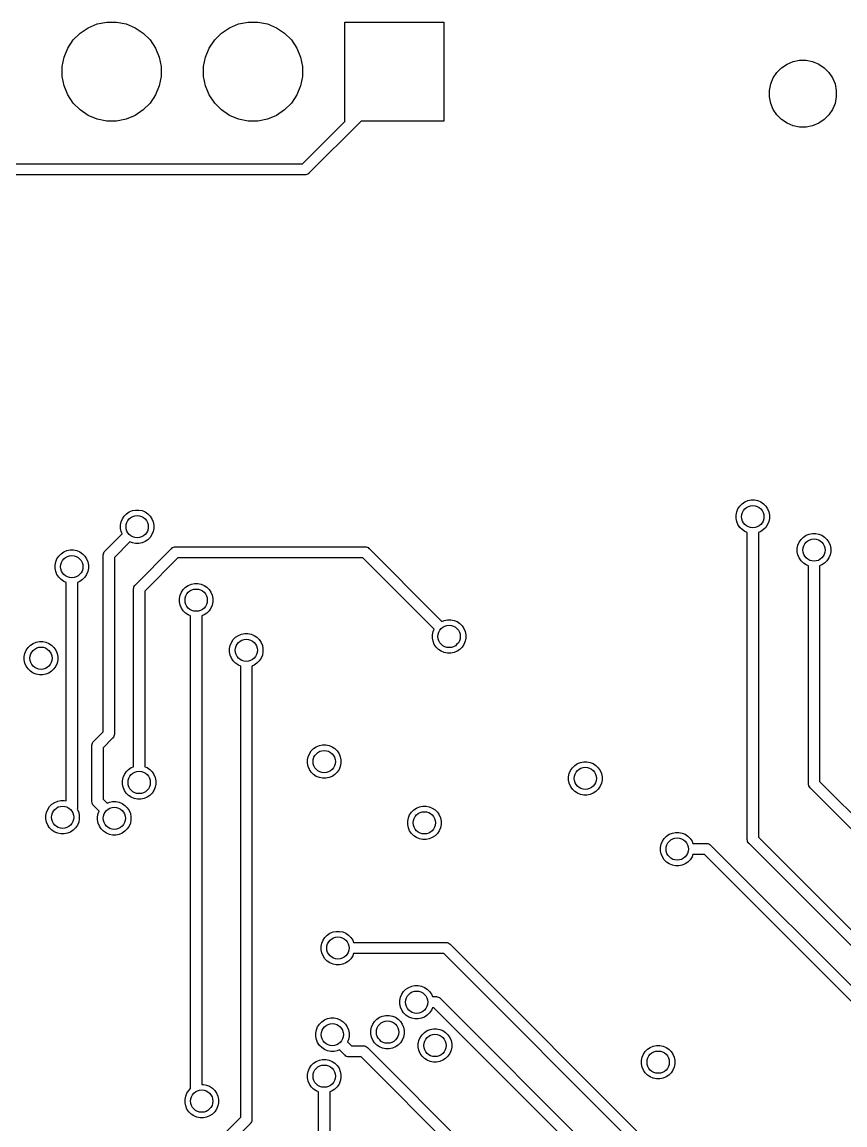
# Model space of a CAD drawing. Extents: x 71 to 174, y -171 to -82.
# Drawn here: x 133.89 to 148.68, y -104.03 to -84.22 of the extents above; entities that cross this region are included whole.
import ezdxf

# ---------------------------------------------------------------- set-up
doc = ezdxf.new("R2010")
doc.units = 0
doc.header["$MEASUREMENT"] = 0
doc.layers.add('BLACK', color=7, linetype='CONTINUOUS')

msp = doc.modelspace()

# ---------------------------------------------------------------- linework, layer by layer
at = {"layer": 'BLACK', "linetype": 'CONTINUOUS'}
for p, q in [((134.938, -84.4172), (135.084, -84.3199)), ((135.084, -84.3199), (135.246, -84.2528)), ((135.246, -84.2528), (135.418, -84.2187)), ((135.418, -84.2187), (135.593, -84.2187)), ((135.593, -84.2187), (135.764, -84.2528)), ((135.764, -84.2528), (135.926, -84.3199)), ((135.926, -84.3199), (136.072, -84.4172)), ((137.478, -84.4172), (137.624, -84.3199)), ((137.624, -84.3199), (137.786, -84.2528)), ((137.786, -84.2528), (137.958, -84.2187)), ((137.958, -84.2187), (138.133, -84.2187)), ((138.133, -84.2187), (138.304, -84.2528)), ((138.304, -84.2528), (138.466, -84.3199)), ((138.466, -84.3199), (138.612, -84.4172)), ((139.696, -85.9967), (139.696, -84.2187)), ((139.696, -84.2187), (141.474, -84.2187)), ((141.474, -84.2187), (141.474, -85.9967)), ((134.717, -84.6866), (134.815, -84.541)), ((134.815, -84.541), (134.938, -84.4172)), ((136.072, -84.4172), (136.196, -84.541)), ((136.196, -84.541), (136.293, -84.6866)), ((137.257, -84.6866), (137.355, -84.541)), ((137.355, -84.541), (137.478, -84.4172)), ((138.612, -84.4172), (138.736, -84.541)), ((138.736, -84.541), (138.833, -84.6866)), ((134.65, -84.8484), (134.717, -84.6866)), ((136.293, -84.6866), (136.36, -84.8484)), ((137.19, -84.8484), (137.257, -84.6866)), ((138.833, -84.6866), (138.9, -84.8484)), ((134.616, -85.0201), (134.65, -84.8484)), ((136.36, -84.8484), (136.394, -85.0201)), ((137.156, -85.0201), (137.19, -84.8484)), ((138.9, -84.8484), (138.934, -85.0201)), ((147.541, -85.0396), (147.639, -84.974)), ((147.639, -84.974), (147.748, -84.9287)), ((147.748, -84.9287), (147.864, -84.9057)), ((147.864, -84.9057), (147.982, -84.9057)), ((147.982, -84.9057), (148.098, -84.9287)), ((148.098, -84.9287), (148.207, -84.974)), ((148.207, -84.974), (148.306, -85.0396)), ((134.616, -85.1952), (134.616, -85.0201)), ((134.65, -85.367), (134.616, -85.1952)), ((136.394, -85.1952), (136.36, -85.367)), ((136.394, -85.0201), (136.394, -85.1952)), ((137.156, -85.1952), (137.156, -85.0201)), ((137.19, -85.367), (137.156, -85.1952)), ((138.934, -85.1952), (138.9, -85.367)), ((138.934, -85.0201), (138.934, -85.1952)), ((147.391, -85.2215), (147.457, -85.1232)), ((147.457, -85.1232), (147.541, -85.0396)), ((148.306, -85.0396), (148.389, -85.1232)), ((148.389, -85.1232), (148.455, -85.2215)), ((134.717, -85.5288), (134.65, -85.367)), ((136.36, -85.367), (136.293, -85.5288)), ((137.257, -85.5288), (137.19, -85.367)), ((138.9, -85.367), (138.833, -85.5288)), ((147.323, -85.4466), (147.346, -85.3307)), ((147.346, -85.3307), (147.391, -85.2215)), ((148.455, -85.2215), (148.5, -85.3307)), ((148.5, -85.3307), (148.523, -85.4466)), ((134.815, -85.6744), (134.717, -85.5288)), ((136.293, -85.5288), (136.196, -85.6744)), ((137.355, -85.6744), (137.257, -85.5288)), ((138.833, -85.5288), (138.736, -85.6744)), ((147.323, -85.5648), (147.323, -85.4466)), ((147.346, -85.6807), (147.323, -85.5648)), ((148.523, -85.5648), (148.5, -85.6807)), ((148.523, -85.4466), (148.523, -85.5648)), ((134.938, -85.7982), (134.815, -85.6744)), ((135.084, -85.8955), (134.938, -85.7982)), ((136.072, -85.7982), (135.926, -85.8955)), ((136.196, -85.6744), (136.072, -85.7982)), ((137.478, -85.7982), (137.355, -85.6744)), ((137.624, -85.8955), (137.478, -85.7982)), ((138.612, -85.7982), (138.466, -85.8955)), ((138.736, -85.6744), (138.612, -85.7982)), ((147.391, -85.7899), (147.346, -85.6807)), ((147.457, -85.8882), (147.391, -85.7899)), ((148.455, -85.7899), (148.389, -85.8882)), ((148.5, -85.6807), (148.455, -85.7899)), ((135.246, -85.9625), (135.084, -85.8955)), ((135.418, -85.9967), (135.246, -85.9625)), ((135.593, -85.9967), (135.418, -85.9967)), ((135.764, -85.9625), (135.593, -85.9967)), ((135.926, -85.8955), (135.764, -85.9625)), ((137.786, -85.9625), (137.624, -85.8955)), ((137.958, -85.9967), (137.786, -85.9625)), ((138.133, -85.9967), (137.958, -85.9967)), ((138.304, -85.9625), (138.133, -85.9967)), ((138.466, -85.8955), (138.304, -85.9625)), ((138.932, -86.7657), (139.701, -85.9967)), ((139.984, -85.9967), (139.047, -86.9329)), ((139.701, -85.9967), (139.696, -85.9967)), ((141.474, -85.9967), (139.984, -85.9967)), ((147.541, -85.9717), (147.457, -85.8882)), ((147.639, -86.0374), (147.541, -85.9717)), ((148.306, -85.9717), (148.207, -86.0374)), ((148.389, -85.8882), (148.306, -85.9717)), ((147.748, -86.0826), (147.639, -86.0374)), ((147.864, -86.1057), (147.748, -86.0826)), ((147.982, -86.1057), (147.864, -86.1057)), ((148.098, -86.0826), (147.982, -86.1057)), ((148.207, -86.0374), (148.098, -86.0826)), ((129.34, -86.7657), (138.932, -86.7657)), ((138.968, -86.9657), (129.376, -86.9657)), ((138.973, -86.9662), (138.968, -86.9657)), ((138.978, -86.9657), (138.973, -86.9662)), ((138.993, -86.9642), (138.978, -86.9657)), ((138.978, -86.9657), (138.978, -86.9657)), ((139.012, -86.9585), (138.993, -86.9642)), ((139.029, -86.9492), (139.012, -86.9585)), ((139.044, -86.9367), (139.029, -86.9492)), ((139.047, -86.9329), (139.044, -86.9367)), ((146.757, -92.9636), (146.79, -92.9144)), ((146.79, -92.9144), (146.832, -92.8727)), ((146.832, -92.8727), (146.881, -92.8398)), ((146.881, -92.8398), (146.936, -92.8172)), ((146.936, -92.8172), (146.994, -92.8057)), ((146.994, -92.8057), (147.053, -92.8057)), ((147.053, -92.8057), (147.111, -92.8172)), ((147.111, -92.8172), (147.165, -92.8398)), ((147.165, -92.8398), (147.214, -92.8727)), ((147.214, -92.8727), (147.256, -92.9144)), ((147.256, -92.9144), (147.289, -92.9636)), ((135.697, -93.1436), (135.73, -93.0944)), ((135.73, -93.0944), (135.772, -93.0527)), ((135.772, -93.0527), (135.821, -93.0198)), ((135.821, -93.0198), (135.876, -92.9972)), ((135.876, -92.9972), (135.934, -92.9857)), ((135.934, -92.9857), (135.993, -92.9857)), ((135.993, -92.9857), (136.051, -92.9972)), ((136.051, -92.9972), (136.105, -93.0198)), ((136.105, -93.0198), (136.154, -93.0527)), ((136.154, -93.0527), (136.196, -93.0944)), ((136.196, -93.0944), (136.229, -93.1436)), ((146.723, -93.0761), (146.735, -93.0182)), ((146.723, -93.1352), (146.723, -93.0761)), ((146.735, -93.0182), (146.757, -92.9636)), ((147.289, -92.9636), (147.312, -93.0182)), ((147.312, -93.0182), (147.323, -93.0761)), ((147.323, -93.0761), (147.323, -93.1352)), ((135.663, -93.2561), (135.675, -93.1982)), ((135.663, -93.3152), (135.663, -93.2561)), ((135.675, -93.3732), (135.663, -93.3152)), ((135.675, -93.1982), (135.697, -93.1436)), ((136.229, -93.1436), (136.252, -93.1982)), ((136.252, -93.1982), (136.263, -93.2561)), ((136.263, -93.3152), (136.252, -93.3732)), ((136.263, -93.2561), (136.263, -93.3152)), ((146.735, -93.1932), (146.723, -93.1352)), ((146.757, -93.2478), (146.735, -93.1932)), ((146.79, -93.2969), (146.757, -93.2478)), ((146.832, -93.3387), (146.79, -93.2969)), ((147.256, -93.2969), (147.214, -93.3387)), ((147.289, -93.2478), (147.256, -93.2969)), ((147.312, -93.1932), (147.289, -93.2478)), ((147.323, -93.1352), (147.312, -93.1932)), ((135.386, -93.7211), (135.692, -93.4153)), ((135.692, -93.4153), (135.675, -93.3732)), ((136.154, -93.5187), (136.105, -93.5515)), ((136.196, -93.4769), (136.154, -93.5187)), ((136.229, -93.4278), (136.196, -93.4769)), ((136.252, -93.3732), (136.229, -93.4278)), ((146.881, -93.3715), (146.832, -93.3387)), ((146.923, -93.389), (146.881, -93.3715)), ((146.923, -98.9008), (146.923, -93.389)), ((147.165, -93.3715), (147.123, -93.389)), ((147.123, -93.389), (147.123, -98.8643)), ((147.214, -93.3387), (147.165, -93.3715)), ((147.857, -93.5636), (147.89, -93.5144)), ((147.89, -93.5144), (147.932, -93.4727)), ((147.932, -93.4727), (147.981, -93.4398)), ((147.981, -93.4398), (148.036, -93.4172)), ((148.036, -93.4172), (148.094, -93.4057)), ((148.094, -93.4057), (148.153, -93.4057)), ((148.153, -93.4057), (148.211, -93.4172)), ((148.211, -93.4172), (148.265, -93.4398)), ((148.265, -93.4398), (148.314, -93.4727)), ((148.314, -93.4727), (148.356, -93.5144)), ((148.356, -93.5144), (148.389, -93.5636)), ((134.646, -93.7378), (134.701, -93.7152)), ((134.701, -93.7152), (134.758, -93.7036)), ((134.758, -93.7036), (134.818, -93.7036)), ((134.818, -93.7036), (134.876, -93.7152)), ((134.876, -93.7152), (134.93, -93.7378)), ((135.37, -93.7394), (135.382, -93.7242)), ((135.382, -93.7242), (135.386, -93.7211)), ((135.833, -93.5567), (135.554, -93.8367)), ((135.876, -93.5742), (135.833, -93.5567)), ((135.934, -93.5857), (135.876, -93.5742)), ((135.931, -94.3277), (136.58, -93.6784)), ((135.993, -93.5857), (135.934, -93.5857)), ((136.051, -93.5742), (135.993, -93.5857)), ((136.105, -93.5515), (136.051, -93.5742)), ((136.58, -93.6784), (136.583, -93.6746)), ((136.583, -93.6746), (136.598, -93.6621)), ((136.598, -93.6621), (136.616, -93.6528)), ((136.616, -93.6528), (136.635, -93.6471)), ((136.635, -93.6471), (136.654, -93.6452)), ((136.654, -93.6452), (136.659, -93.6457)), ((136.659, -93.6457), (140.051, -93.6457)), ((140.051, -93.6457), (140.056, -93.6452)), ((140.056, -93.6452), (140.06, -93.6457)), ((140.06, -93.6457), (140.06, -93.6457)), ((140.06, -93.6457), (140.075, -93.6471)), ((140.075, -93.6471), (140.094, -93.6528)), ((140.094, -93.6528), (140.111, -93.6621)), ((140.111, -93.6621), (140.127, -93.6746)), ((140.127, -93.6746), (140.13, -93.6784)), ((140.13, -93.6784), (141.341, -94.8902)), ((147.823, -93.6761), (147.835, -93.6182)), ((147.823, -93.7352), (147.823, -93.6761)), ((147.835, -93.6182), (147.857, -93.5636)), ((148.389, -93.5636), (148.412, -93.6182)), ((148.412, -93.6182), (148.423, -93.6761)), ((148.423, -93.6761), (148.423, -93.7352)), ((134.488, -93.9741), (134.5, -93.9161)), ((134.5, -93.9161), (134.522, -93.8615)), ((134.522, -93.8615), (134.555, -93.8124)), ((134.555, -93.8124), (134.597, -93.7706)), ((134.597, -93.7706), (134.646, -93.7378)), ((134.93, -93.7378), (134.979, -93.7706)), ((134.979, -93.7706), (135.021, -93.8124)), ((135.021, -93.8124), (135.054, -93.8615)), ((135.054, -93.8615), (135.076, -93.9161)), ((135.076, -93.9161), (135.088, -93.9741)), ((135.353, -93.7953), (135.354, -93.7904)), ((135.354, -93.8002), (135.353, -93.7953)), ((135.354, -93.7904), (135.355, -93.7757)), ((135.354, -93.7904), (135.354, -93.7904)), ((135.354, -96.9715), (135.354, -93.8002)), ((135.355, -93.7757), (135.361, -93.7568)), ((135.361, -93.7568), (135.37, -93.7394)), ((135.554, -93.8367), (135.554, -97.008)), ((136.696, -93.8457), (136.098, -94.4433)), ((140.014, -93.8457), (136.696, -93.8457)), ((141.2, -95.0316), (140.014, -93.8457)), ((147.835, -93.7932), (147.823, -93.7352)), ((147.857, -93.8478), (147.835, -93.7932)), ((147.89, -93.8969), (147.857, -93.8478)), ((147.932, -93.9387), (147.89, -93.8969)), ((148.356, -93.8969), (148.314, -93.9387)), ((148.389, -93.8478), (148.356, -93.8969)), ((148.412, -93.7932), (148.389, -93.8478)), ((148.423, -93.7352), (148.412, -93.7932)), ((134.488, -94.0332), (134.488, -93.9741)), ((134.5, -94.0911), (134.488, -94.0332)), ((134.522, -94.1457), (134.5, -94.0911)), ((135.076, -94.0911), (135.054, -94.1457)), ((135.088, -94.0332), (135.076, -94.0911)), ((135.088, -93.9741), (135.088, -94.0332)), ((147.981, -93.9715), (147.932, -93.9387)), ((148.023, -93.989), (147.981, -93.9715)), ((148.023, -97.9008), (148.023, -93.989)), ((148.265, -93.9715), (148.223, -93.989)), ((148.223, -93.989), (148.223, -97.8643)), ((148.314, -93.9387), (148.265, -93.9715)), ((134.555, -94.1949), (134.522, -94.1457)), ((134.597, -94.2367), (134.555, -94.1949)), ((134.646, -94.2695), (134.597, -94.2367)), ((134.688, -94.2869), (134.646, -94.2695)), ((134.688, -98.2127), (134.688, -94.2869)), ((134.93, -94.2695), (134.888, -94.2869)), ((134.888, -94.2869), (134.888, -98.3359)), ((134.979, -94.2367), (134.93, -94.2695)), ((135.021, -94.1949), (134.979, -94.2367)), ((135.054, -94.1457), (135.021, -94.1949)), ((136.881, -94.3398), (136.936, -94.3172)), ((136.936, -94.3172), (136.994, -94.3057)), ((136.994, -94.3057), (137.053, -94.3057)), ((137.053, -94.3057), (137.111, -94.3172)), ((137.111, -94.3172), (137.165, -94.3398)), ((135.898, -94.4019), (135.9, -94.3823)), ((135.898, -94.4068), (135.898, -94.4019)), ((135.898, -97.5974), (135.898, -94.4068)), ((135.9, -94.3823), (135.905, -94.3634)), ((135.905, -94.3634), (135.915, -94.3461)), ((135.915, -94.3461), (135.924, -94.3346)), ((135.924, -94.3346), (135.927, -94.3308)), ((135.927, -94.3308), (135.931, -94.3277)), ((136.098, -94.4433), (136.098, -97.5974)), ((136.723, -94.5761), (136.735, -94.5182)), ((136.735, -94.5182), (136.757, -94.4636)), ((136.757, -94.4636), (136.79, -94.4144)), ((136.79, -94.4144), (136.832, -94.3727)), ((136.832, -94.3727), (136.881, -94.3398)), ((137.165, -94.3398), (137.214, -94.3727)), ((137.214, -94.3727), (137.256, -94.4144)), ((137.256, -94.4144), (137.289, -94.4636)), ((137.289, -94.4636), (137.312, -94.5182)), ((137.312, -94.5182), (137.323, -94.5761)), ((136.723, -94.6352), (136.723, -94.5761)), ((136.735, -94.6932), (136.723, -94.6352)), ((136.757, -94.7478), (136.735, -94.6932)), ((137.312, -94.6932), (137.289, -94.7478)), ((137.323, -94.6352), (137.312, -94.6932)), ((137.323, -94.5761), (137.323, -94.6352)), ((136.79, -94.7969), (136.757, -94.7478)), ((136.832, -94.8387), (136.79, -94.7969)), ((136.881, -94.8715), (136.832, -94.8387)), ((136.923, -94.889), (136.881, -94.8715)), ((136.923, -103.381), (136.923, -94.889)), ((137.165, -94.8715), (137.123, -94.889)), ((137.123, -94.889), (137.123, -103.306)), ((137.214, -94.8387), (137.165, -94.8715)), ((137.256, -94.7969), (137.214, -94.8387)), ((137.289, -94.7478), (137.256, -94.7969)), ((141.341, -94.8902), (141.341, -94.8902)), ((141.341, -94.8902), (141.438, -94.9864)), ((141.296, -95.1278), (141.2, -95.0316)), ((141.2, -95.0316), (141.2, -95.0316)), ((141.438, -94.9864), (141.48, -94.969)), ((141.48, -94.969), (141.538, -94.9574)), ((141.538, -94.9574), (141.597, -94.9574)), ((141.597, -94.9574), (141.655, -94.969)), ((141.655, -94.969), (141.709, -94.9916)), ((141.709, -94.9916), (141.759, -95.0244)), ((141.759, -95.0244), (141.8, -95.0662)), ((141.8, -95.0662), (141.833, -95.1153)), ((137.69, -95.3144), (137.732, -95.2727)), ((137.732, -95.2727), (137.781, -95.2398)), ((137.781, -95.2398), (137.836, -95.2172)), ((137.836, -95.2172), (137.894, -95.2057)), ((137.894, -95.2057), (137.953, -95.2057)), ((137.953, -95.2057), (138.011, -95.2172)), ((138.011, -95.2172), (138.065, -95.2398)), ((138.065, -95.2398), (138.114, -95.2727)), ((138.114, -95.2727), (138.156, -95.3144)), ((141.267, -95.2279), (141.279, -95.1699)), ((141.267, -95.287), (141.267, -95.2279)), ((141.279, -95.3449), (141.267, -95.287)), ((141.279, -95.1699), (141.296, -95.1278)), ((141.833, -95.1153), (141.856, -95.1699)), ((141.856, -95.1699), (141.867, -95.2279)), ((141.867, -95.287), (141.856, -95.3449)), ((141.867, -95.2279), (141.867, -95.287)), ((133.947, -95.5612), (133.969, -95.5066)), ((133.969, -95.5066), (134.002, -95.4574)), ((134.002, -95.4574), (134.044, -95.4157)), ((134.044, -95.4157), (134.093, -95.3828)), ((134.093, -95.3828), (134.148, -95.3602)), ((134.148, -95.3602), (134.206, -95.3487)), ((134.206, -95.3487), (134.265, -95.3487)), ((134.265, -95.3487), (134.323, -95.3602)), ((134.323, -95.3602), (134.377, -95.3828)), ((134.377, -95.3828), (134.426, -95.4157)), ((134.426, -95.4157), (134.468, -95.4574)), ((134.468, -95.4574), (134.501, -95.5066)), ((134.501, -95.5066), (134.524, -95.5612)), ((137.623, -95.4761), (137.635, -95.4182)), ((137.623, -95.5352), (137.623, -95.4761)), ((137.635, -95.4182), (137.657, -95.3636)), ((137.657, -95.3636), (137.69, -95.3144)), ((138.156, -95.3144), (138.189, -95.3636)), ((138.189, -95.3636), (138.212, -95.4182)), ((138.212, -95.4182), (138.223, -95.4761)), ((138.223, -95.4761), (138.223, -95.5352)), ((141.301, -95.3995), (141.279, -95.3449)), ((141.334, -95.4487), (141.301, -95.3995)), ((141.376, -95.4905), (141.334, -95.4487)), ((141.425, -95.5233), (141.376, -95.4905)), ((141.759, -95.4905), (141.709, -95.5233)), ((141.8, -95.4487), (141.759, -95.4905)), ((141.833, -95.3995), (141.8, -95.4487)), ((141.856, -95.3449), (141.833, -95.3995)), ((133.935, -95.6191), (133.947, -95.5612)), ((133.935, -95.6782), (133.935, -95.6191)), ((133.947, -95.7362), (133.935, -95.6782)), ((134.524, -95.5612), (134.535, -95.6191)), ((134.535, -95.6782), (134.524, -95.7362)), ((134.535, -95.6191), (134.535, -95.6782)), ((137.635, -95.5932), (137.623, -95.5352)), ((137.657, -95.6478), (137.635, -95.5932)), ((137.69, -95.6969), (137.657, -95.6478)), ((137.732, -95.7387), (137.69, -95.6969)), ((138.156, -95.6969), (138.114, -95.7387)), ((138.189, -95.6478), (138.156, -95.6969)), ((138.212, -95.5932), (138.189, -95.6478)), ((138.223, -95.5352), (138.212, -95.5932)), ((141.48, -95.5459), (141.425, -95.5233)), ((141.538, -95.5574), (141.48, -95.5459)), ((141.597, -95.5574), (141.538, -95.5574)), ((141.655, -95.5459), (141.597, -95.5574)), ((141.709, -95.5233), (141.655, -95.5459)), ((133.969, -95.7908), (133.947, -95.7362)), ((134.002, -95.8399), (133.969, -95.7908)), ((134.044, -95.8817), (134.002, -95.8399)), ((134.093, -95.9145), (134.044, -95.8817)), ((134.426, -95.8817), (134.377, -95.9145)), ((134.468, -95.8399), (134.426, -95.8817)), ((134.501, -95.7908), (134.468, -95.8399)), ((134.524, -95.7362), (134.501, -95.7908)), ((137.781, -95.7715), (137.732, -95.7387)), ((137.823, -95.789), (137.781, -95.7715)), ((137.823, -103.897), (137.823, -95.789)), ((138.065, -95.7715), (138.023, -95.789)), ((138.023, -95.789), (138.023, -103.933)), ((138.114, -95.7387), (138.065, -95.7715)), ((134.148, -95.9372), (134.093, -95.9145)), ((134.206, -95.9487), (134.148, -95.9372)), ((134.265, -95.9487), (134.206, -95.9487)), ((134.323, -95.9372), (134.265, -95.9487)), ((134.377, -95.9145), (134.323, -95.9372)), ((135.184, -97.1409), (135.354, -96.9715)), ((135.521, -97.0871), (135.351, -97.2565)), ((135.525, -97.0839), (135.521, -97.0871)), ((135.537, -97.0687), (135.525, -97.0839)), ((135.546, -97.0513), (135.537, -97.0687)), ((135.552, -97.0325), (135.546, -97.0513)), ((135.554, -97.0178), (135.552, -97.0325)), ((135.554, -97.008), (135.554, -97.0129)), ((135.554, -97.0129), (135.554, -97.0178)), ((135.151, -97.2102), (135.153, -97.1955)), ((135.151, -97.2151), (135.151, -97.2102)), ((135.151, -97.2102), (135.151, -97.2102)), ((135.151, -97.22), (135.151, -97.2151)), ((135.151, -98.2202), (135.151, -97.22)), ((135.153, -97.1955), (135.158, -97.1767)), ((135.158, -97.1767), (135.168, -97.1593)), ((135.168, -97.1593), (135.18, -97.1441)), ((135.18, -97.1441), (135.184, -97.1409)), ((135.351, -97.2565), (135.351, -98.1837)), ((139.09, -97.3144), (139.132, -97.2727)), ((139.132, -97.2727), (139.181, -97.2398)), ((139.181, -97.2398), (139.236, -97.2172)), ((139.236, -97.2172), (139.294, -97.2057)), ((139.294, -97.2057), (139.353, -97.2057)), ((139.353, -97.2057), (139.411, -97.2172)), ((139.411, -97.2172), (139.465, -97.2398)), ((139.465, -97.2398), (139.514, -97.2727)), ((139.514, -97.2727), (139.556, -97.3144)), ((139.023, -97.4761), (139.035, -97.4182)), ((139.023, -97.5352), (139.023, -97.4761)), ((139.035, -97.4182), (139.057, -97.3636)), ((139.057, -97.3636), (139.09, -97.3144)), ((139.556, -97.3144), (139.589, -97.3636)), ((139.589, -97.3636), (139.612, -97.4182)), ((139.612, -97.4182), (139.623, -97.4761)), ((139.623, -97.4761), (139.623, -97.5352)), ((135.732, -97.7386), (135.765, -97.6894)), ((135.765, -97.6894), (135.807, -97.6477)), ((135.807, -97.6477), (135.856, -97.6148)), ((135.856, -97.6148), (135.898, -97.5974)), ((136.098, -97.5974), (136.14, -97.6148)), ((136.14, -97.6148), (136.189, -97.6477)), ((136.189, -97.6477), (136.231, -97.6894)), ((136.231, -97.6894), (136.264, -97.7386)), ((139.035, -97.5932), (139.023, -97.5352)), ((139.057, -97.6478), (139.035, -97.5932)), ((139.09, -97.6969), (139.057, -97.6478)), ((139.589, -97.6478), (139.556, -97.6969)), ((139.612, -97.5932), (139.589, -97.6478)), ((139.623, -97.5352), (139.612, -97.5932)), ((143.726, -97.7202), (143.748, -97.6656)), ((143.748, -97.6656), (143.781, -97.6164)), ((143.781, -97.6164), (143.823, -97.5747)), ((143.823, -97.5747), (143.872, -97.5418)), ((143.872, -97.5418), (143.927, -97.5192)), ((143.927, -97.5192), (143.985, -97.5077)), ((143.985, -97.5077), (144.044, -97.5077)), ((144.044, -97.5077), (144.102, -97.5192)), ((144.102, -97.5192), (144.156, -97.5418)), ((144.156, -97.5418), (144.205, -97.5747)), ((144.205, -97.5747), (144.247, -97.6164)), ((144.247, -97.6164), (144.28, -97.6656)), ((144.28, -97.6656), (144.303, -97.7202)), ((135.698, -97.8511), (135.71, -97.7932)), ((135.698, -97.9102), (135.698, -97.8511)), ((135.71, -97.7932), (135.732, -97.7386)), ((136.264, -97.7386), (136.287, -97.7932)), ((136.287, -97.7932), (136.298, -97.8511)), ((136.298, -97.8511), (136.298, -97.9102)), ((139.132, -97.7387), (139.09, -97.6969)), ((139.181, -97.7715), (139.132, -97.7387)), ((139.236, -97.7942), (139.181, -97.7715)), ((139.294, -97.8057), (139.236, -97.7942)), ((139.353, -97.8057), (139.294, -97.8057)), ((139.411, -97.7942), (139.353, -97.8057)), ((139.465, -97.7715), (139.411, -97.7942)), ((139.514, -97.7387), (139.465, -97.7715)), ((139.556, -97.6969), (139.514, -97.7387)), ((143.714, -97.7781), (143.726, -97.7202)), ((143.714, -97.8372), (143.714, -97.7781)), ((143.726, -97.8952), (143.714, -97.8372)), ((144.303, -97.7202), (144.314, -97.7781)), ((144.314, -97.8372), (144.303, -97.8952)), ((144.314, -97.7781), (144.314, -97.8372)), ((148.223, -97.8643), (151.678, -101.319)), ((135.71, -97.9682), (135.698, -97.9102)), ((135.732, -98.0228), (135.71, -97.9682)), ((135.765, -98.0719), (135.732, -98.0228)), ((135.807, -98.1137), (135.765, -98.0719)), ((136.231, -98.0719), (136.189, -98.1137)), ((136.264, -98.0228), (136.231, -98.0719)), ((136.287, -97.9682), (136.264, -98.0228)), ((136.298, -97.9102), (136.287, -97.9682)), ((143.748, -97.9498), (143.726, -97.8952)), ((143.781, -97.9989), (143.748, -97.9498)), ((143.823, -98.0407), (143.781, -97.9989)), ((143.872, -98.0735), (143.823, -98.0407)), ((143.927, -98.0962), (143.872, -98.0735)), ((144.156, -98.0735), (144.102, -98.0962)), ((144.205, -98.0407), (144.156, -98.0735)), ((144.247, -97.9989), (144.205, -98.0407)), ((144.28, -97.9498), (144.247, -97.9989)), ((144.303, -97.8952), (144.28, -97.9498)), ((148.023, -97.9057), (148.023, -97.9008)), ((148.025, -97.9253), (148.023, -97.9057)), ((148.028, -97.9365), (148.025, -97.9253)), ((148.03, -97.9441), (148.028, -97.9365)), ((148.04, -97.9615), (148.03, -97.9441)), ((148.052, -97.9767), (148.04, -97.9615)), ((148.056, -97.9799), (148.052, -97.9767)), ((151.511, -101.435), (148.056, -97.9799)), ((134.39, -98.3144), (134.432, -98.2727)), ((134.432, -98.2727), (134.481, -98.2398)), ((134.481, -98.2398), (134.536, -98.2172)), ((134.536, -98.2172), (134.594, -98.2057)), ((134.594, -98.2057), (134.653, -98.2057)), ((134.653, -98.2057), (134.688, -98.2127)), ((135.151, -98.2251), (135.151, -98.2202)), ((135.153, -98.2447), (135.151, -98.2251)), ((135.157, -98.2572), (135.153, -98.2447)), ((135.158, -98.2635), (135.157, -98.2572)), ((135.168, -98.2809), (135.158, -98.2635)), ((135.18, -98.2961), (135.168, -98.2809)), ((135.351, -98.1837), (135.422, -98.2541)), ((135.422, -98.2541), (135.464, -98.2366)), ((135.464, -98.2366), (135.522, -98.2251)), ((135.522, -98.2251), (135.581, -98.2251)), ((135.581, -98.2251), (135.639, -98.2366)), ((135.639, -98.2366), (135.693, -98.2592)), ((135.693, -98.2592), (135.743, -98.2921)), ((135.856, -98.1465), (135.807, -98.1137)), ((135.911, -98.1692), (135.856, -98.1465)), ((135.969, -98.1807), (135.911, -98.1692)), ((136.028, -98.1807), (135.969, -98.1807)), ((136.086, -98.1692), (136.028, -98.1807)), ((136.14, -98.1465), (136.086, -98.1692)), ((136.189, -98.1137), (136.14, -98.1465)), ((143.985, -98.1077), (143.927, -98.0962)), ((144.044, -98.1077), (143.985, -98.1077)), ((144.102, -98.0962), (144.044, -98.1077)), ((134.323, -98.4761), (134.335, -98.4182)), ((134.323, -98.5352), (134.323, -98.4761)), ((134.335, -98.4182), (134.357, -98.3636)), ((134.357, -98.3636), (134.39, -98.3144)), ((134.888, -98.3457), (134.887, -98.3601)), ((134.887, -98.3601), (134.889, -98.3636)), ((134.888, -98.3359), (134.889, -98.3407)), ((134.889, -98.3407), (134.888, -98.3456)), ((134.888, -98.3456), (134.888, -98.3457)), ((134.889, -98.3636), (134.912, -98.4182)), ((134.912, -98.4182), (134.923, -98.4761)), ((134.923, -98.4761), (134.923, -98.5352)), ((135.184, -98.2993), (135.18, -98.2961)), ((135.28, -98.3955), (135.184, -98.2993)), ((135.251, -98.4955), (135.263, -98.4376)), ((135.263, -98.4376), (135.28, -98.3955)), ((135.743, -98.2921), (135.784, -98.3338)), ((135.784, -98.3338), (135.817, -98.383)), ((135.817, -98.383), (135.84, -98.4376)), ((135.84, -98.4376), (135.851, -98.4955)), ((140.835, -98.5182), (140.857, -98.4636)), ((140.857, -98.4636), (140.89, -98.4144)), ((140.89, -98.4144), (140.932, -98.3727)), ((140.932, -98.3727), (140.981, -98.3398)), ((140.981, -98.3398), (141.036, -98.3172)), ((141.036, -98.3172), (141.094, -98.3057)), ((141.094, -98.3057), (141.153, -98.3057)), ((141.153, -98.3057), (141.211, -98.3172)), ((141.211, -98.3172), (141.265, -98.3398)), ((141.265, -98.3398), (141.314, -98.3727)), ((141.314, -98.3727), (141.356, -98.4144)), ((141.356, -98.4144), (141.389, -98.4636)), ((141.389, -98.4636), (141.412, -98.5182)), ((134.335, -98.5932), (134.323, -98.5352)), ((134.357, -98.6478), (134.335, -98.5932)), ((134.39, -98.6969), (134.357, -98.6478)), ((134.889, -98.6478), (134.856, -98.6969)), ((134.912, -98.5932), (134.889, -98.6478)), ((134.923, -98.5352), (134.912, -98.5932)), ((135.251, -98.5546), (135.251, -98.4955)), ((135.263, -98.6126), (135.251, -98.5546)), ((135.285, -98.6672), (135.263, -98.6126)), ((135.318, -98.7163), (135.285, -98.6672)), ((135.817, -98.6672), (135.784, -98.7163)), ((135.84, -98.6126), (135.817, -98.6672)), ((135.851, -98.5546), (135.84, -98.6126)), ((135.851, -98.4955), (135.851, -98.5546)), ((140.823, -98.5761), (140.835, -98.5182)), ((140.823, -98.6352), (140.823, -98.5761)), ((140.835, -98.6932), (140.823, -98.6352)), ((141.412, -98.5182), (141.423, -98.5761)), ((141.423, -98.6352), (141.412, -98.6932)), ((141.423, -98.5761), (141.423, -98.6352)), ((134.432, -98.7387), (134.39, -98.6969)), ((134.481, -98.7715), (134.432, -98.7387)), ((134.536, -98.7942), (134.481, -98.7715)), ((134.594, -98.8057), (134.536, -98.7942)), ((134.653, -98.8057), (134.594, -98.8057)), ((134.711, -98.7942), (134.653, -98.8057)), ((134.765, -98.7715), (134.711, -98.7942)), ((134.814, -98.7387), (134.765, -98.7715)), ((134.856, -98.6969), (134.814, -98.7387)), ((135.36, -98.7581), (135.318, -98.7163)), ((135.409, -98.7909), (135.36, -98.7581)), ((135.464, -98.8136), (135.409, -98.7909)), ((135.522, -98.8251), (135.464, -98.8136)), ((135.581, -98.8251), (135.522, -98.8251)), ((135.639, -98.8136), (135.581, -98.8251)), ((135.693, -98.7909), (135.639, -98.8136)), ((135.743, -98.7581), (135.693, -98.7909)), ((135.784, -98.7163), (135.743, -98.7581)), ((140.857, -98.7478), (140.835, -98.6932)), ((140.89, -98.7969), (140.857, -98.7478)), ((140.932, -98.8387), (140.89, -98.7969)), ((140.981, -98.8715), (140.932, -98.8387)), ((141.036, -98.8942), (140.981, -98.8715)), ((141.265, -98.8715), (141.211, -98.8942)), ((141.314, -98.8387), (141.265, -98.8715)), ((141.356, -98.7969), (141.314, -98.8387)), ((141.389, -98.7478), (141.356, -98.7969)), ((141.412, -98.6932), (141.389, -98.7478)), ((145.432, -98.8864), (145.474, -98.8447)), ((145.474, -98.8447), (145.523, -98.8118)), ((145.523, -98.8118), (145.578, -98.7892)), ((145.578, -98.7892), (145.636, -98.7777)), ((145.636, -98.7777), (145.695, -98.7777)), ((145.695, -98.7777), (145.753, -98.7892)), ((145.753, -98.7892), (145.807, -98.8118)), ((145.807, -98.8118), (145.856, -98.8447)), ((145.856, -98.8447), (145.898, -98.8864)), ((147.123, -98.8643), (151.29, -103.032)), ((141.094, -98.9057), (141.036, -98.8942)), ((141.153, -98.9057), (141.094, -98.9057)), ((141.211, -98.8942), (141.153, -98.9057)), ((145.365, -99.0481), (145.377, -98.9902)), ((145.365, -99.1072), (145.365, -99.0481)), ((145.377, -98.9902), (145.399, -98.9356)), ((145.399, -98.9356), (145.432, -98.8864)), ((145.898, -98.8864), (145.931, -98.9356)), ((145.931, -98.9356), (145.948, -98.9777)), ((145.948, -98.9777), (146.19, -98.9777)), ((146.19, -98.9777), (146.195, -98.9772)), ((146.195, -98.9772), (146.2, -98.9777)), ((146.2, -98.9777), (146.2, -98.9777)), ((146.2, -98.9777), (146.215, -98.9791)), ((146.215, -98.9791), (146.234, -98.9848)), ((146.234, -98.9848), (146.251, -98.9941)), ((146.251, -98.9941), (146.266, -99.0066)), ((146.266, -99.0066), (146.269, -99.0104)), ((146.269, -99.0104), (150.493, -103.235)), ((146.923, -98.9057), (146.923, -98.9008)), ((146.925, -98.9253), (146.923, -98.9057)), ((146.93, -98.9441), (146.925, -98.9253)), ((146.94, -98.9615), (146.93, -98.9441)), ((146.952, -98.9767), (146.94, -98.9615)), ((146.956, -98.9799), (146.952, -98.9767)), ((151.123, -103.147), (146.956, -98.9799)), ((145.377, -99.1652), (145.365, -99.1072)), ((145.399, -99.2198), (145.377, -99.1652)), ((145.432, -99.2689), (145.399, -99.2198)), ((145.474, -99.3107), (145.432, -99.2689)), ((145.898, -99.2689), (145.856, -99.3107)), ((145.931, -99.2198), (145.898, -99.2689)), ((145.948, -99.1777), (145.931, -99.2198)), ((146.154, -99.1777), (145.948, -99.1777)), ((150.352, -103.376), (146.154, -99.1777)), ((145.523, -99.3435), (145.474, -99.3107)), ((145.578, -99.3662), (145.523, -99.3435)), ((145.636, -99.3777), (145.578, -99.3662)), ((145.695, -99.3777), (145.636, -99.3777)), ((145.753, -99.3662), (145.695, -99.3777)), ((145.807, -99.3435), (145.753, -99.3662)), ((145.856, -99.3107), (145.807, -99.3435)), ((139.336, -100.664), (139.378, -100.623)), ((139.378, -100.623), (139.427, -100.59)), ((139.427, -100.59), (139.482, -100.567)), ((139.482, -100.567), (139.54, -100.556)), ((139.54, -100.556), (139.599, -100.556)), ((139.599, -100.556), (139.657, -100.567)), ((139.657, -100.567), (139.711, -100.59)), ((139.711, -100.59), (139.76, -100.623)), ((139.76, -100.623), (139.802, -100.664)), ((139.269, -100.826), (139.281, -100.768)), ((139.269, -100.885), (139.269, -100.826)), ((139.281, -100.768), (139.303, -100.714)), ((139.303, -100.714), (139.336, -100.664)), ((139.802, -100.664), (139.835, -100.714)), ((139.835, -100.714), (139.852, -100.756)), ((139.852, -100.756), (141.508, -100.756)), ((141.508, -100.756), (141.513, -100.755)), ((141.513, -100.755), (141.518, -100.756)), ((141.518, -100.756), (141.518, -100.756)), ((141.518, -100.756), (141.533, -100.757)), ((141.533, -100.757), (141.552, -100.763)), ((141.552, -100.763), (141.569, -100.772)), ((141.569, -100.772), (141.584, -100.785)), ((141.584, -100.785), (141.587, -100.788)), ((141.587, -100.788), (148.41, -107.612)), ((139.281, -100.943), (139.269, -100.885)), ((139.303, -100.998), (139.281, -100.943)), ((139.336, -101.047), (139.303, -100.998)), ((139.378, -101.089), (139.336, -101.047)), ((139.802, -101.047), (139.76, -101.089)), ((139.835, -100.998), (139.802, -101.047)), ((139.852, -100.956), (139.835, -100.998)), ((141.472, -100.956), (139.852, -100.956)), ((148.243, -107.727), (141.472, -100.956)), ((139.427, -101.122), (139.378, -101.089)), ((139.482, -101.144), (139.427, -101.122)), ((139.54, -101.156), (139.482, -101.144)), ((139.599, -101.156), (139.54, -101.156)), ((139.657, -101.144), (139.599, -101.156)), ((139.711, -101.122), (139.657, -101.144)), ((139.76, -101.089), (139.711, -101.122)), ((140.718, -101.687), (140.75, -101.637)), ((140.75, -101.637), (140.792, -101.596)), ((140.792, -101.596), (140.841, -101.563)), ((140.841, -101.563), (140.896, -101.54)), ((140.896, -101.54), (140.954, -101.529)), ((140.954, -101.529), (141.013, -101.529)), ((141.013, -101.529), (141.071, -101.54)), ((141.071, -101.54), (141.126, -101.563)), ((141.126, -101.563), (141.175, -101.596)), ((141.175, -101.596), (141.217, -101.637)), ((141.217, -101.637), (141.249, -101.687)), ((140.683, -101.799), (140.695, -101.741)), ((140.683, -101.858), (140.683, -101.799)), ((140.695, -101.741), (140.718, -101.687)), ((141.249, -101.687), (141.267, -101.729)), ((141.267, -101.729), (141.331, -101.729)), ((141.331, -101.729), (141.336, -101.728)), ((141.336, -101.728), (141.341, -101.729)), ((141.341, -101.729), (141.341, -101.729)), ((141.341, -101.729), (141.355, -101.73)), ((141.355, -101.73), (141.374, -101.736)), ((141.374, -101.736), (141.392, -101.745)), ((141.392, -101.745), (141.407, -101.758)), ((141.407, -101.758), (141.41, -101.761)), ((141.41, -101.761), (147.45, -107.802)), ((140.695, -101.916), (140.683, -101.858)), ((140.718, -101.971), (140.695, -101.916)), ((140.75, -102.02), (140.718, -101.971)), ((140.792, -102.062), (140.75, -102.02)), ((141.217, -102.02), (141.175, -102.062)), ((141.249, -101.971), (141.217, -102.02)), ((141.267, -101.929), (141.249, -101.971)), ((141.294, -101.929), (141.267, -101.929)), ((147.283, -107.917), (141.294, -101.929)), ((139.204, -102.27), (139.237, -102.221)), ((139.237, -102.221), (139.279, -102.179)), ((139.279, -102.179), (139.328, -102.147)), ((139.328, -102.147), (139.383, -102.124)), ((139.383, -102.124), (139.44, -102.112)), ((139.44, -102.112), (139.5, -102.112)), ((139.5, -102.112), (139.558, -102.124)), ((139.558, -102.124), (139.612, -102.147)), ((139.612, -102.147), (139.661, -102.179)), ((139.661, -102.179), (139.703, -102.221)), ((139.703, -102.221), (139.736, -102.27)), ((140.172, -102.279), (140.195, -102.224)), ((140.195, -102.224), (140.228, -102.175)), ((140.228, -102.175), (140.269, -102.133)), ((140.269, -102.133), (140.318, -102.1)), ((140.318, -102.1), (140.373, -102.078)), ((140.373, -102.078), (140.431, -102.066)), ((140.431, -102.066), (140.49, -102.066)), ((140.49, -102.066), (140.548, -102.078)), ((140.548, -102.078), (140.603, -102.1)), ((140.603, -102.1), (140.652, -102.133)), ((140.652, -102.133), (140.694, -102.175)), ((140.694, -102.175), (140.726, -102.224)), ((140.726, -102.224), (140.749, -102.279)), ((140.841, -102.095), (140.792, -102.062)), ((140.896, -102.117), (140.841, -102.095)), ((140.954, -102.129), (140.896, -102.117)), ((141.013, -102.129), (140.954, -102.129)), ((141.071, -102.117), (141.013, -102.129)), ((141.126, -102.095), (141.071, -102.117)), ((141.175, -102.062), (141.126, -102.095)), ((139.17, -102.383), (139.182, -102.325)), ((139.17, -102.442), (139.17, -102.383)), ((139.182, -102.5), (139.17, -102.442)), ((139.182, -102.325), (139.204, -102.27)), ((139.736, -102.27), (139.758, -102.325)), ((139.758, -102.325), (139.77, -102.383)), ((139.77, -102.442), (139.758, -102.5)), ((139.77, -102.383), (139.77, -102.442)), ((140.161, -102.337), (140.172, -102.279)), ((140.161, -102.396), (140.161, -102.337)), ((140.172, -102.454), (140.161, -102.396)), ((140.749, -102.279), (140.761, -102.337)), ((140.761, -102.396), (140.749, -102.454)), ((140.761, -102.337), (140.761, -102.396)), ((141.047, -102.464), (141.08, -102.414)), ((141.08, -102.414), (141.122, -102.373)), ((141.122, -102.373), (141.171, -102.34)), ((141.171, -102.34), (141.226, -102.317)), ((141.226, -102.317), (141.284, -102.306)), ((141.284, -102.306), (141.343, -102.306)), ((141.343, -102.306), (141.401, -102.317)), ((141.401, -102.317), (141.455, -102.34)), ((141.455, -102.34), (141.504, -102.373)), ((141.504, -102.373), (141.546, -102.414)), ((141.546, -102.414), (141.579, -102.464)), ((139.204, -102.555), (139.182, -102.5)), ((139.237, -102.604), (139.204, -102.555)), ((139.279, -102.645), (139.237, -102.604)), ((139.758, -102.5), (139.741, -102.542)), ((139.741, -102.542), (139.811, -102.612)), ((139.811, -102.612), (140.024, -102.612)), ((140.024, -102.612), (140.029, -102.612)), ((140.029, -102.612), (140.034, -102.612)), ((140.034, -102.612), (140.034, -102.612)), ((140.034, -102.612), (140.048, -102.614)), ((140.048, -102.614), (140.067, -102.62)), ((140.067, -102.62), (140.085, -102.629)), ((140.085, -102.629), (140.1, -102.641)), ((140.1, -102.641), (140.103, -102.645)), ((140.195, -102.508), (140.172, -102.454)), ((140.228, -102.558), (140.195, -102.508)), ((140.269, -102.599), (140.228, -102.558)), ((140.318, -102.632), (140.269, -102.599)), ((140.373, -102.655), (140.318, -102.632)), ((140.603, -102.632), (140.548, -102.655)), ((140.652, -102.599), (140.603, -102.632)), ((140.694, -102.558), (140.652, -102.599)), ((140.726, -102.508), (140.694, -102.558)), ((140.749, -102.454), (140.726, -102.508)), ((141.013, -102.576), (141.025, -102.518)), ((141.013, -102.635), (141.013, -102.576)), ((141.025, -102.693), (141.013, -102.635)), ((141.025, -102.518), (141.047, -102.464)), ((141.579, -102.464), (141.602, -102.518)), ((141.602, -102.518), (141.613, -102.576)), ((141.613, -102.635), (141.602, -102.693)), ((141.613, -102.576), (141.613, -102.635)), ((145.132, -102.673), (145.181, -102.64)), ((145.181, -102.64), (145.236, -102.617)), ((145.236, -102.617), (145.294, -102.606)), ((145.294, -102.606), (145.353, -102.606)), ((145.353, -102.606), (145.411, -102.617)), ((145.411, -102.617), (145.465, -102.64)), ((145.465, -102.64), (145.514, -102.673)), ((139.328, -102.678), (139.279, -102.645)), ((139.383, -102.701), (139.328, -102.678)), ((139.44, -102.712), (139.383, -102.701)), ((139.5, -102.712), (139.44, -102.712)), ((139.558, -102.701), (139.5, -102.712)), ((139.6, -102.683), (139.558, -102.701)), ((139.696, -102.78), (139.6, -102.683)), ((139.699, -102.783), (139.696, -102.78)), ((139.714, -102.796), (139.699, -102.783)), ((139.732, -102.805), (139.714, -102.796)), ((139.75, -102.811), (139.732, -102.805)), ((139.752, -102.811), (139.75, -102.811)), ((139.765, -102.812), (139.752, -102.811)), ((139.77, -102.813), (139.765, -102.812)), ((139.765, -102.812), (139.765, -102.812)), ((139.775, -102.812), (139.77, -102.813)), ((139.987, -102.812), (139.775, -102.812)), ((142.771, -105.596), (139.987, -102.812)), ((140.103, -102.645), (142.938, -105.481)), ((140.431, -102.666), (140.373, -102.655)), ((140.49, -102.666), (140.431, -102.666)), ((140.548, -102.655), (140.49, -102.666)), ((141.047, -102.748), (141.025, -102.693)), ((141.08, -102.797), (141.047, -102.748)), ((141.122, -102.839), (141.08, -102.797)), ((141.171, -102.872), (141.122, -102.839)), ((141.504, -102.839), (141.455, -102.872)), ((141.546, -102.797), (141.504, -102.839)), ((141.579, -102.748), (141.546, -102.797)), ((141.602, -102.693), (141.579, -102.748)), ((145.023, -102.876), (145.035, -102.818)), ((145.035, -102.818), (145.057, -102.764)), ((145.057, -102.764), (145.09, -102.714)), ((145.09, -102.714), (145.132, -102.673)), ((145.514, -102.673), (145.556, -102.714)), ((145.556, -102.714), (145.589, -102.764)), ((145.589, -102.764), (145.612, -102.818)), ((145.612, -102.818), (145.623, -102.876)), ((139.035, -103.071), (139.057, -103.016)), ((139.057, -103.016), (139.09, -102.967)), ((139.09, -102.967), (139.132, -102.925)), ((139.132, -102.925), (139.181, -102.892)), ((139.181, -102.892), (139.236, -102.87)), ((139.236, -102.87), (139.294, -102.858)), ((139.294, -102.858), (139.353, -102.858)), ((139.353, -102.858), (139.411, -102.87)), ((139.411, -102.87), (139.465, -102.892)), ((139.465, -102.892), (139.514, -102.925)), ((139.514, -102.925), (139.556, -102.967)), ((139.556, -102.967), (139.589, -103.016)), ((139.589, -103.016), (139.612, -103.071)), ((141.226, -102.894), (141.171, -102.872)), ((141.284, -102.906), (141.226, -102.894)), ((141.343, -102.906), (141.284, -102.906)), ((141.401, -102.894), (141.343, -102.906)), ((141.455, -102.872), (141.401, -102.894)), ((145.023, -102.935), (145.023, -102.876)), ((145.035, -102.993), (145.023, -102.935)), ((145.057, -103.048), (145.035, -102.993)), ((145.612, -102.993), (145.589, -103.048)), ((145.623, -102.935), (145.612, -102.993)), ((145.623, -102.876), (145.623, -102.935)), ((139.023, -103.129), (139.035, -103.071)), ((139.023, -103.188), (139.023, -103.129)), ((139.035, -103.246), (139.023, -103.188)), ((139.612, -103.071), (139.623, -103.129)), ((139.623, -103.188), (139.612, -103.246)), ((139.623, -103.129), (139.623, -103.188)), ((145.09, -103.097), (145.057, -103.048)), ((145.132, -103.139), (145.09, -103.097)), ((145.181, -103.172), (145.132, -103.139)), ((145.236, -103.194), (145.181, -103.172)), ((145.294, -103.206), (145.236, -103.194)), ((145.353, -103.206), (145.294, -103.206)), ((145.411, -103.194), (145.353, -103.206)), ((145.465, -103.172), (145.411, -103.194)), ((145.514, -103.139), (145.465, -103.172)), ((145.556, -103.097), (145.514, -103.139)), ((145.589, -103.048), (145.556, -103.097)), ((136.857, -103.464), (136.89, -103.414)), ((136.89, -103.414), (136.923, -103.381)), ((137.123, -103.306), (137.153, -103.306)), ((137.153, -103.306), (137.211, -103.317)), ((137.211, -103.317), (137.265, -103.34)), ((137.265, -103.34), (137.314, -103.373)), ((137.314, -103.373), (137.356, -103.414)), ((137.356, -103.414), (137.389, -103.464)), ((139.057, -103.3), (139.035, -103.246)), ((139.09, -103.349), (139.057, -103.3)), ((139.132, -103.391), (139.09, -103.349)), ((139.181, -103.424), (139.132, -103.391)), ((139.223, -103.441), (139.181, -103.424)), ((139.465, -103.424), (139.423, -103.441)), ((139.514, -103.391), (139.465, -103.424)), ((139.556, -103.349), (139.514, -103.391)), ((139.589, -103.3), (139.556, -103.349)), ((139.612, -103.246), (139.589, -103.3)), ((136.823, -103.576), (136.835, -103.518)), ((136.823, -103.635), (136.823, -103.576)), ((136.835, -103.518), (136.857, -103.464)), ((137.389, -103.464), (137.412, -103.518)), ((137.412, -103.518), (137.423, -103.576)), ((137.423, -103.576), (137.423, -103.635)), ((139.223, -106.499), (139.223, -103.441)), ((139.423, -103.441), (139.423, -106.462)), ((136.835, -103.693), (136.823, -103.635)), ((136.857, -103.748), (136.835, -103.693)), ((136.89, -103.797), (136.857, -103.748)), ((136.932, -103.839), (136.89, -103.797)), ((137.356, -103.797), (137.314, -103.839)), ((137.389, -103.748), (137.356, -103.797)), ((137.412, -103.693), (137.389, -103.748)), ((137.423, -103.635), (137.412, -103.693)), ((136.981, -103.872), (136.932, -103.839)), ((137.036, -103.894), (136.981, -103.872)), ((137.094, -103.906), (137.036, -103.894)), ((137.153, -103.906), (137.094, -103.906)), ((137.211, -103.894), (137.153, -103.906)), ((137.265, -103.872), (137.211, -103.894)), ((137.314, -103.839), (137.265, -103.872)), ((137.465, -104.255), (137.823, -103.897)), ((137.99, -104.013), (137.581, -104.422)), ((137.994, -104.009), (137.99, -104.013)), ((138.007, -103.994), (137.994, -104.009)), ((138.016, -103.977), (138.007, -103.994)), ((138.022, -103.958), (138.016, -103.977)), ((138.023, -103.943), (138.022, -103.958)), ((138.023, -103.933), (138.024, -103.938)), ((138.024, -103.938), (138.023, -103.943)), ((138.023, -103.943), (138.023, -103.943))]:
    msp.add_line(p, q, dxfattribs=at)
at = {"layer": 'BLACK'}
for centre in [(147.023, -93.1057), (135.963, -93.2857), (148.123, -93.7057), (134.788, -94.0036), (137.023, -94.6057), (141.567, -95.2574), (137.923, -95.5057), (134.235, -95.6487), (139.323, -97.5057), (135.998, -97.8807), (144.014, -97.8077), (134.623, -98.5057), (135.551, -98.5251), (141.123, -98.6057), (145.665, -99.0777), (139.569, -100.856), (140.983, -101.829), (139.47, -102.412), (140.461, -102.366), (141.313, -102.606), (145.323, -102.906), (139.323, -103.158), (137.123, -103.606)]:
    msp.add_circle(centre, 0.2, dxfattribs=at)

doc.saveas('drawing.dxf')
